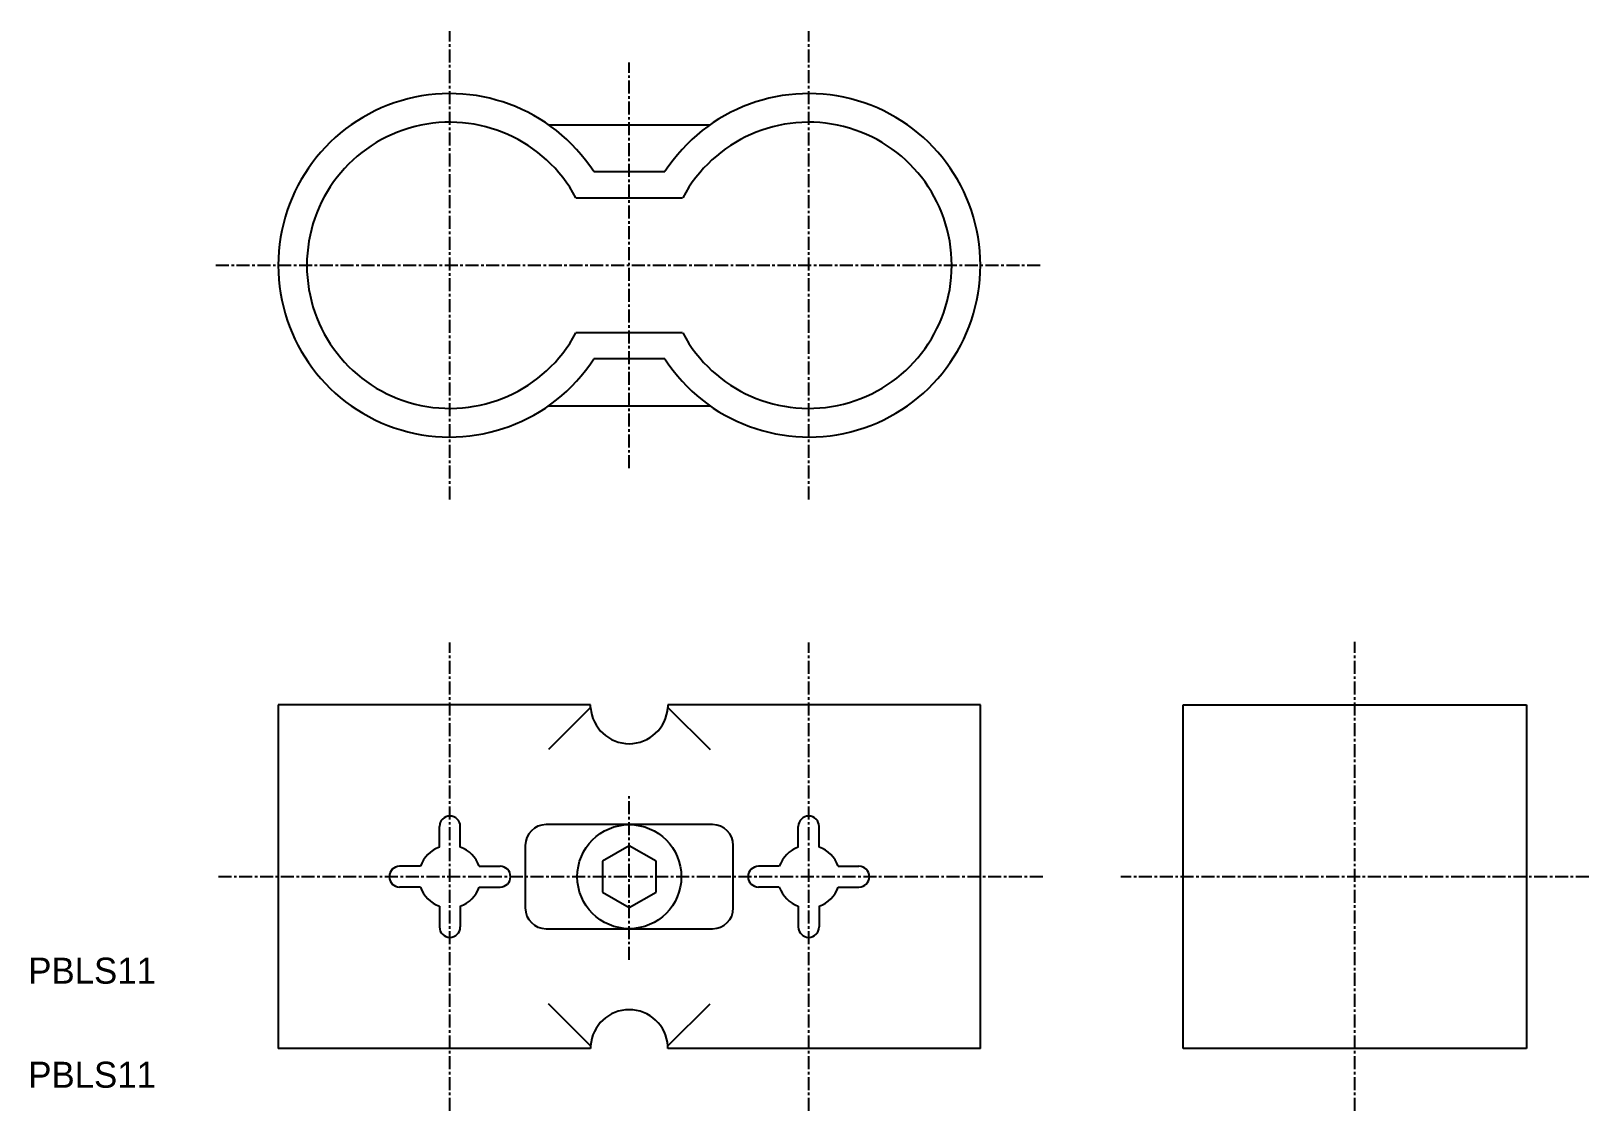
# Model space of a CAD drawing. Extents: x 0 to 150, y 0 to 104.
import ezdxf

# ---------------------------------------------------------------- set-up
doc = ezdxf.new("R2010")
doc.units = 0
doc.linetypes.add('CENTER', pattern=[2, 1.25, -0.25, 0.25, -0.25])
doc.layers.get('0').update_dxf_attribs({"linetype": 'CONTINUOUS'})
doc.layers.add('CENTER', color=1, linetype='CENTER')

msp = doc.modelspace()

# ---------------------------------------------------------------- linework, layer by layer
at = {"color": 7, "linetype": 'CONTINUOUS'}
for p, q in [((50.02, 94.75), (65.54, 94.75)), ((54.36, 90.25), (61.2, 90.25)), ((52.65, 87.75), (62.91, 87.75)), ((62.91, 74.75), (52.65, 74.75)), ((61.2, 72.25), (54.36, 72.25)), ((50.02, 67.75), (65.54, 67.75)), ((54.06, 39), (24.03, 39)), ((24.03, 39), (24.03, 6)), ((54.06, 38.75), (54.06, 39)), ((91.53, 39), (61.48, 39)), ((61.48, 39), (61.48, 38.75)), ((91.53, 6), (91.53, 39)), ((111.03, 39), (144.03, 39)), ((111.03, 6), (111.03, 39)), ((144.03, 39), (144.03, 6)), ((54.06, 38.75), (50.02, 34.71)), ((61.48, 38.77), (65.54, 34.71)), ((39.53, 25.33), (39.53, 27.33)), ((40.53, 28.33), (40.53, 28.33)), ((41.53, 25.33), (41.53, 27.33)), ((65.78, 27.5), (49.78, 27.5)), ((74.03, 25.33), (74.03, 27.33)), ((75.03, 28.33), (75.03, 28.33)), ((76.03, 25.33), (76.03, 27.33)), ((47.78, 25.5), (47.78, 19.5)), ((57.78, 25.47), (55.21, 23.98)), ((60.35, 23.98), (57.78, 25.47)), ((67.78, 19.5), (67.78, 25.5)), ((55.21, 23.98), (55.21, 21.02)), ((60.35, 21.02), (60.35, 23.98)), ((34.7, 22.5), (34.7, 22.5)), ((37.7, 23.5), (35.7, 23.5)), ((43.36, 23.5), (45.36, 23.5)), ((46.36, 22.5), (46.36, 22.5)), ((69.2, 22.5), (69.2, 22.5)), ((72.2, 23.5), (70.2, 23.5)), ((77.86, 23.5), (79.86, 23.5)), ((80.86, 22.5), (80.86, 22.5)), ((37.7, 21.5), (35.7, 21.5)), ((43.36, 21.5), (45.36, 21.5)), ((55.21, 21.02), (57.78, 19.53)), ((57.78, 19.53), (60.35, 21.02)), ((72.2, 21.5), (70.2, 21.5)), ((77.86, 21.5), (79.86, 21.5)), ((39.53, 19.67), (39.53, 17.67)), ((41.53, 19.67), (41.53, 17.67)), ((74.03, 19.67), (74.03, 17.67)), ((76.03, 19.67), (76.03, 17.67)), ((40.53, 16.67), (40.53, 16.67)), ((49.78, 17.5), (65.78, 17.5)), ((75.03, 16.67), (75.03, 16.67)), ((54.06, 6.25), (50.02, 10.29)), ((61.5, 6.25), (65.54, 10.29)), ((54.06, 6), (24.03, 6)), ((54.06, 6.25), (54.06, 6)), ((61.48, 6), (61.48, 6.25)), ((91.53, 6), (61.48, 6)), ((144.03, 6), (111.03, 6))]:
    msp.add_line(p, q, dxfattribs=at)
msp.add_circle((57.78, 22.5), 5, dxfattribs=at)
for centre, radius, start, end in [((40.53, 81.25), 16.5, 33.0557, 326.9443), ((75.03, 81.25), 16.5, 213.0557, 146.9443), ((40.53, 81.25), 13.75, 28.2115, 331.7885), ((75.03, 81.25), 13.75, 208.2115, 151.7885), ((57.77, 39), 3.72, 183.8535, 356.1638), ((40.53, 27.33), 1, 90, 180), ((40.53, 27.33), 1, 0, 90), ((49.78, 25.5), 2, 90, 180), ((65.78, 25.5), 2, 0, 90), ((75.03, 27.33), 1, 90, 180), ((75.03, 27.33), 1, 0, 90), ((40.53, 22.5), 3, 109.4712, 160.5288), ((40.53, 22.5), 3, 19.4712, 70.5288), ((75.03, 22.5), 3, 109.4712, 160.5288), ((75.03, 22.5), 3, 19.4712, 70.5288), ((35.7, 22.5), 1, 90, 180), ((35.7, 22.5), 1, 180, 270), ((45.36, 22.5), 1, 0, 90), ((45.36, 22.5), 1, 270, 0), ((70.2, 22.5), 1, 90, 180), ((70.2, 22.5), 1, 180, 270), ((79.86, 22.5), 1, 0, 90), ((79.86, 22.5), 1, 270, 0), ((40.53, 22.5), 3, 199.4712, 250.5288), ((40.53, 22.5), 3, 289.4712, 340.5288), ((75.03, 22.5), 3, 199.4712, 250.5288), ((75.03, 22.5), 3, 289.4712, 340.5288), ((49.78, 19.5), 2, 180, 270), ((65.78, 19.5), 2, 270, 0), ((40.53, 17.67), 1, 180, 270), ((40.53, 17.67), 1, 270, 0), ((75.03, 17.67), 1, 180, 270), ((75.03, 17.67), 1, 270, 0), ((57.77, 6), 3.72, 3.8362, 176.1465)]:
    msp.add_arc(centre, radius, start, end, dxfattribs=at)
at = {"layer": 'CENTER', "color": 1, "linetype": 'CENTER'}
for p, q in [((40.53, 58.75), (40.53, 103.75)), ((75.03, 58.75), (75.03, 103.75)), ((57.78, 61.75), (57.78, 100.75)), ((18.03, 81.25), (97.53, 81.25)), ((40.53, 0), (40.53, 45)), ((75.03, 0), (75.03, 45)), ((127.53, 0), (127.53, 45.07)), ((57.78, 14.5), (57.78, 30.5)), ((97.53, 22.5), (18.03, 22.5)), ((150.03, 22.5), (105.03, 22.5))]:
    msp.add_line(p, q, dxfattribs=at)

# ---------------------------------------------------------------- texts
at = {"color": 7, "linetype": 'CONTINUOUS'}
for p in [(0, 12.22), (0, 2.22)]:
    msp.add_text('PBLS11', height=2.5, dxfattribs=at).set_placement(p)

doc.saveas('drawing.dxf')
